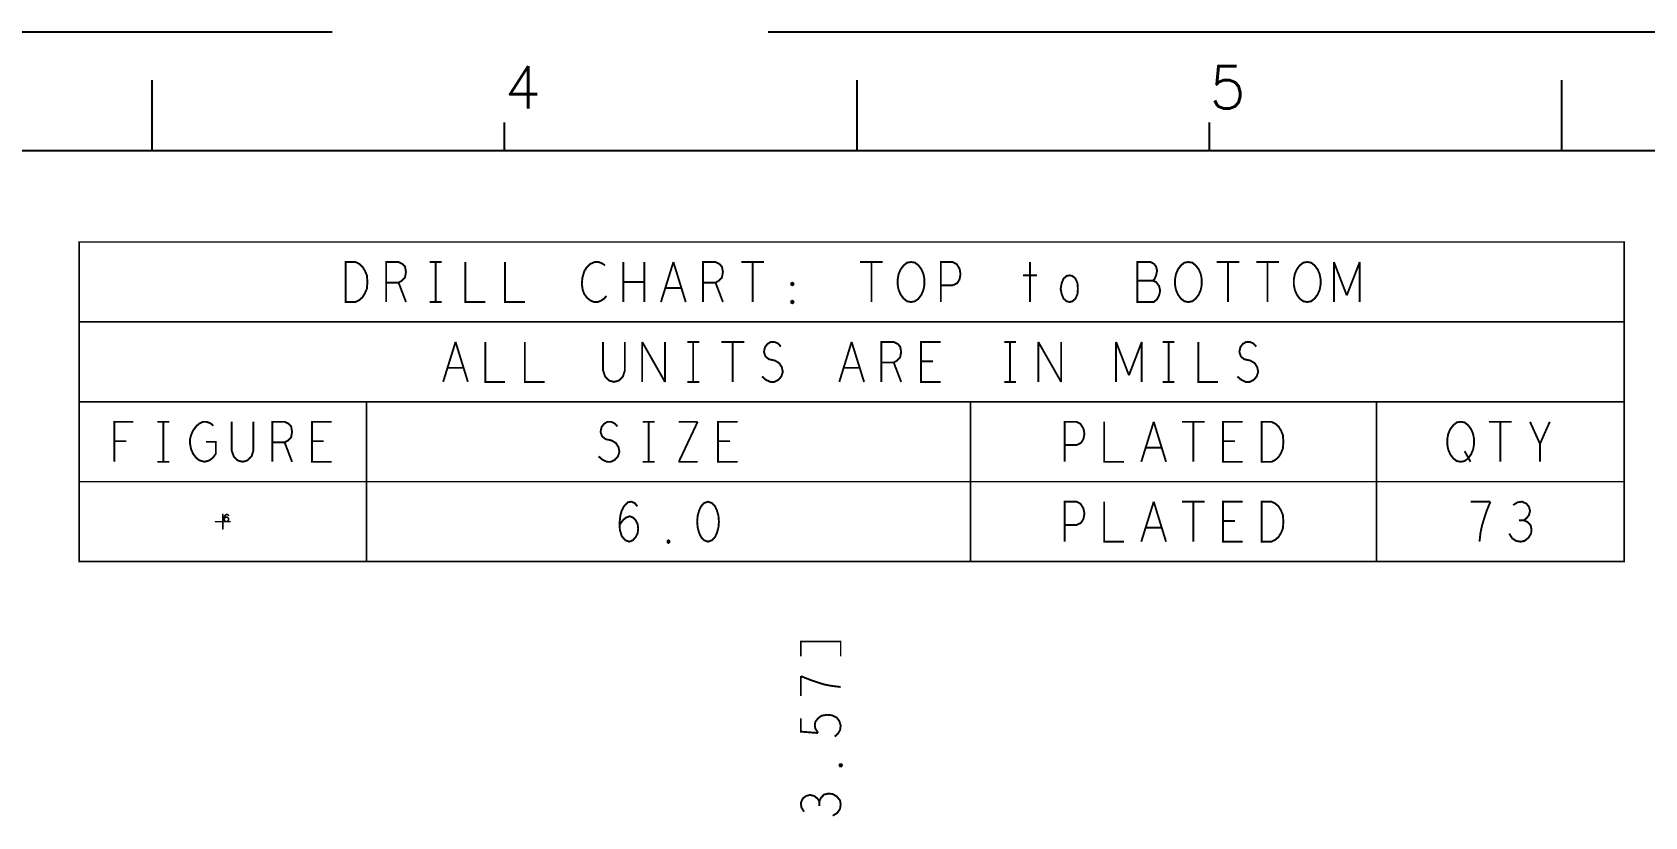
# Model space of a CAD drawing. Header units: millimetres. Extents: x 0 to 442, y 0 to 314.
# Drawn here: x 164.2 to 292.4, y 251.9 to 314.3 of the extents above; entities that cross this region are included whole.
import ezdxf

# ---------------------------------------------------------------- set-up
doc = ezdxf.new("R2010")
doc.units = ezdxf.units.MM
doc.header["$LTSCALE"] = 23.1
doc.linetypes.add('PHANTOM', pattern=[29.5, 9.5, -1.5, 3, -1.5, 3, -1.5, 9.5])
doc.layers.get('0').update_dxf_attribs({"linetype": 'CONTINUOUS'})
doc.layers.add('0PAPERF', color=2, linetype='PHANTOM', plot=False)
doc.styles.add('SIMPLEX', font='simplex.shx')

# ---------------------------------------------------------------- blocks, each defined once
blk = doc.blocks.new('PAD_R1')
at = {"const_width": 0.5}
blk.add_lwpolyline([(0.25, 0, 1), (-0.25, 0, 1)], format="xyb", close=True, dxfattribs=at)

msp = doc.modelspace()

# ---------------------------------------------------------------- linework, layer by layer
for p, q in [((173.76, 304.88), (173.76, 310.49)), ((229.8, 304.88), (229.8, 310.49)), ((285.84, 304.88), (285.84, 310.49)), ((201.78, 304.88), (201.78, 307.12)), ((257.82, 304.88), (257.82, 307.12)), ((438.26, 304.88), (5.65, 304.88))]:
    msp.add_line(p, q)
for points, const_width in [([(167.96, 272.22), (167.96, 297.62), (290.79, 297.62), (290.79, 272.22)], 0.127), ([(189.14, 292.85), (189.14, 296.03), (189.92, 296.03), (190.24, 295.87), (190.47, 295.66), (190.67, 295.34), (190.83, 294.97), (190.87, 294.44), (190.83, 293.91), (190.67, 293.54), (190.47, 293.22), (190.24, 293.01), (189.92, 292.85)], 0.152), ([(234.1, 292.85), (233.78, 292.91), (233.51, 293.12), (233.27, 293.44), (233.11, 293.81), (233.03, 294.23), (233.03, 294.65), (233.11, 295.08), (233.27, 295.45), (233.51, 295.76), (233.78, 295.98), (234.1, 296.03), (234.41, 295.98), (234.69, 295.76), (234.92, 295.45), (235.08, 295.08), (235.16, 294.65), (235.16, 294.23), (235.08, 293.81), (234.92, 293.44), (234.69, 293.12), (234.41, 292.91)], 0.152), ([(246.7, 292.85), (246.46, 292.91), (246.22, 293.12), (246.07, 293.49), (245.99, 293.91), (246.07, 294.34), (246.22, 294.71), (246.46, 294.92), (246.7, 294.97), (246.93, 294.92), (247.17, 294.71), (247.33, 294.34), (247.36, 293.91), (247.33, 293.49), (247.17, 293.12), (246.93, 292.91)], 0.152), ([(256.14, 292.85), (255.83, 292.91), (255.55, 293.12), (255.32, 293.44), (255.16, 293.81), (255.08, 294.23), (255.08, 294.65), (255.16, 295.08), (255.32, 295.45), (255.55, 295.76), (255.83, 295.98), (256.14, 296.03), (256.46, 295.98), (256.73, 295.76), (256.97, 295.45), (257.13, 295.08), (257.21, 294.65), (257.21, 294.23), (257.13, 293.81), (256.97, 293.44), (256.73, 293.12), (256.46, 292.91)], 0.152), ([(265.59, 292.85), (265.28, 292.91), (265, 293.12), (264.77, 293.44), (264.61, 293.81), (264.53, 294.23), (264.53, 294.65), (264.61, 295.08), (264.77, 295.45), (265, 295.76), (265.28, 295.98), (265.59, 296.03), (265.91, 295.98), (266.18, 295.76), (266.42, 295.45), (266.58, 295.08), (266.66, 294.65), (266.66, 294.23), (266.58, 293.81), (266.42, 293.44), (266.18, 293.12), (265.91, 292.91)], 0.152), ([(224.65, 294.18), (224.57, 294.23), (224.57, 294.34), (224.65, 294.39), (224.73, 294.34), (224.73, 294.23)], 0.152), ([(224.65, 292.75), (224.57, 292.8), (224.57, 292.91), (224.65, 292.96), (224.73, 292.91), (224.73, 292.8)], 0.152), ([(261.97, 280.15), (261.97, 283.33), (262.76, 283.33), (263.07, 283.17), (263.31, 282.96), (263.51, 282.64), (263.66, 282.27), (263.7, 281.74), (263.66, 281.21), (263.51, 280.84), (263.31, 280.52), (263.07, 280.31), (262.76, 280.15)], 0.152), ([(277.8, 280.15), (277.48, 280.21), (277.21, 280.42), (276.97, 280.74), (276.81, 281.11), (276.73, 281.53), (276.73, 281.95), (276.81, 282.38), (276.97, 282.75), (277.21, 283.06), (277.48, 283.28), (277.8, 283.33), (278.11, 283.28), (278.39, 283.06), (278.62, 282.75), (278.78, 282.38), (278.86, 281.95), (278.86, 281.53), (278.78, 281.11), (278.62, 280.74), (278.39, 280.42), (278.11, 280.21)], 0.152), ([(217.95, 276.98), (217.64, 276.87), (217.4, 276.61), (217.25, 276.29), (217.13, 275.87), (217.09, 275.39), (217.13, 274.92), (217.25, 274.49), (217.4, 274.17), (217.64, 273.91), (217.95, 273.8), (218.27, 273.91), (218.51, 274.17), (218.66, 274.49), (218.78, 274.92), (218.82, 275.39), (218.78, 275.87), (218.66, 276.29), (218.51, 276.61), (218.27, 276.87)], 0.152), ([(261.97, 273.8), (261.97, 276.98), (262.76, 276.98), (263.07, 276.82), (263.31, 276.61), (263.51, 276.29), (263.66, 275.92), (263.7, 275.39), (263.66, 274.86), (263.51, 274.49), (263.31, 274.17), (263.07, 273.96), (262.76, 273.8)], 0.152), ([(214.81, 273.7), (214.73, 273.75), (214.73, 273.86), (214.81, 273.91), (214.88, 273.86), (214.88, 273.75)], 0.152), ([(228.61, 256.03), (228.56, 255.95), (228.45, 255.95), (228.4, 256.03), (228.45, 256.11), (228.56, 256.11)], 0.152)]:
    msp.add_lwpolyline(points, close=True, dxfattribs=dict(const_width=const_width))
for points, const_width in [([(192.36, 292.85), (192.36, 296.03), (193.35, 296.03), (193.66, 295.87), (193.86, 295.66), (193.94, 295.24), (193.86, 294.81), (193.62, 294.55), (193.35, 294.39), (192.36, 294.39)], 0.152), ([(195.83, 296.03), (196.77, 296.03)], 0.152), ([(196.3, 296.03), (196.3, 292.85)], 0.152), ([(198.66, 296.03), (198.66, 292.85), (200.24, 292.85)], 0.152), ([(201.81, 296.03), (201.81, 292.85), (203.39, 292.85)], 0.152), ([(209.77, 295.76), (209.53, 295.92), (209.25, 296.03), (208.94, 296.03), (208.58, 295.87), (208.31, 295.61), (208.11, 295.29), (207.96, 294.76), (207.92, 294.28), (207.99, 293.81), (208.11, 293.49), (208.35, 293.17), (208.62, 292.96), (208.9, 292.85), (209.18, 292.85), (209.45, 292.96), (209.69, 293.12), (209.88, 293.33)], 0.152), ([(211.22, 292.85), (211.22, 296.03)], 0.152), ([(212.88, 296.03), (212.88, 292.85)], 0.152), ([(214.21, 292.85), (215.2, 296.03)], 0.152), ([(215.2, 296.03), (216.18, 292.85)], 0.152), ([(217.56, 292.85), (217.56, 296.03), (218.55, 296.03), (218.86, 295.87), (219.06, 295.66), (219.14, 295.24), (219.06, 294.81), (218.82, 294.55), (218.55, 294.39), (217.56, 294.39)], 0.152), ([(220.59, 296.03), (222.4, 296.03)], 0.152), ([(221.5, 296.03), (221.5, 292.85)], 0.152), ([(230.04, 296.03), (231.85, 296.03)], 0.152), ([(230.95, 296.03), (230.95, 292.85)], 0.152), ([(236.46, 292.85), (236.46, 296.03), (237.4, 296.03), (237.72, 295.87), (237.95, 295.5), (238.03, 295.08), (237.95, 294.65), (237.76, 294.34), (237.4, 294.18), (236.46, 294.18)], 0.152), ([(242.99, 294.97), (244.1, 294.97)], 0.152), ([(243.55, 296.03), (243.55, 292.85)], 0.152), ([(253.31, 294.55), (253.47, 294.71), (253.58, 294.97), (253.66, 295.34), (253.58, 295.66), (253.43, 295.87), (253.15, 296.03), (252.09, 296.03), (252.09, 292.85), (253.39, 292.85), (253.66, 293.07), (253.82, 293.38), (253.9, 293.75), (253.82, 294.12), (253.58, 294.44), (253.31, 294.55), (252.09, 294.55)], 0.152), ([(258.39, 296.03), (260.2, 296.03)], 0.152), ([(259.29, 296.03), (259.29, 292.85)], 0.152), ([(261.54, 296.03), (263.35, 296.03)], 0.152), ([(262.44, 296.03), (262.44, 292.85)], 0.152), ([(267.72, 292.85), (267.72, 296.03)], 0.152), ([(267.72, 296.03), (268.74, 293.38)], 0.152), ([(268.74, 293.38), (269.77, 296.03)], 0.152), ([(269.77, 296.03), (269.77, 292.85)], 0.152), ([(193.35, 294.39), (193.94, 292.85)], 0.152), ([(212.88, 294.44), (211.22, 294.44)], 0.152), ([(215.83, 293.97), (214.57, 293.97)], 0.152), ([(218.55, 294.39), (219.14, 292.85)], 0.152), ([(195.83, 292.85), (196.77, 292.85)], 0.152), ([(167.96, 291.27), (290.79, 291.27)], 0.127), ([(196.89, 286.5), (197.88, 289.68)], 0.152), ([(197.88, 289.68), (198.86, 286.5)], 0.152), ([(200.24, 289.68), (200.24, 286.5), (201.81, 286.5)], 0.152), ([(203.39, 289.68), (203.39, 286.5), (204.96, 286.5)], 0.152), ([(209.61, 289.68), (209.61, 287.4), (209.77, 286.93), (210.08, 286.61), (210.47, 286.5), (210.87, 286.61), (211.18, 286.93), (211.34, 287.4), (211.34, 289.68)], 0.152), ([(212.72, 286.5), (212.72, 289.68)], 0.152), ([(212.72, 289.68), (214.53, 286.5)], 0.152), ([(214.53, 286.5), (214.53, 289.68)], 0.152), ([(216.3, 289.68), (217.25, 289.68)], 0.152), ([(216.77, 289.68), (216.77, 286.5)], 0.152), ([(219.02, 289.68), (220.83, 289.68)], 0.152), ([(219.92, 289.68), (219.92, 286.5)], 0.152), ([(222.25, 286.93), (222.56, 286.66), (222.92, 286.5), (223.23, 286.5), (223.55, 286.66), (223.78, 286.93), (223.9, 287.3), (223.82, 287.67), (223.62, 287.99), (223.27, 288.2), (222.8, 288.3), (222.52, 288.52), (222.4, 288.89), (222.48, 289.26), (222.68, 289.52), (222.95, 289.68), (223.23, 289.68), (223.51, 289.57), (223.74, 289.31)], 0.152), ([(228.39, 286.5), (229.37, 289.68)], 0.152), ([(229.37, 289.68), (230.36, 286.5)], 0.152), ([(231.73, 286.5), (231.73, 289.68), (232.72, 289.68), (233.03, 289.52), (233.23, 289.31), (233.31, 288.89), (233.23, 288.46), (232.99, 288.2), (232.72, 288.04), (231.73, 288.04)], 0.152), ([(236.46, 286.5), (234.88, 286.5), (234.88, 289.68), (236.46, 289.68)], 0.152), ([(241.5, 289.68), (242.44, 289.68)], 0.152), ([(241.97, 289.68), (241.97, 286.5)], 0.152), ([(244.21, 286.5), (244.21, 289.68)], 0.152), ([(244.21, 289.68), (246.03, 286.5)], 0.152), ([(246.03, 286.5), (246.03, 289.68)], 0.152), ([(250.4, 286.5), (250.4, 289.68)], 0.152), ([(250.4, 289.68), (251.42, 287.03)], 0.152), ([(251.42, 287.03), (252.44, 289.68)], 0.152), ([(252.44, 289.68), (252.44, 286.5)], 0.152), ([(254.1, 289.68), (255.04, 289.68)], 0.152), ([(254.57, 289.68), (254.57, 286.5)], 0.152), ([(256.93, 289.68), (256.93, 286.5), (258.51, 286.5)], 0.152), ([(260.04, 286.93), (260.36, 286.66), (260.71, 286.5), (261.03, 286.5), (261.34, 286.66), (261.58, 286.93), (261.7, 287.3), (261.62, 287.67), (261.42, 287.99), (261.07, 288.2), (260.59, 288.3), (260.32, 288.52), (260.2, 288.89), (260.28, 289.26), (260.47, 289.52), (260.75, 289.68), (261.03, 289.68), (261.3, 289.57), (261.54, 289.31)], 0.152), ([(198.51, 287.62), (197.25, 287.62)], 0.152), ([(230, 287.62), (228.74, 287.62)], 0.152), ([(232.72, 288.04), (233.31, 286.5)], 0.152), ([(235.83, 288.14), (234.88, 288.14)], 0.152), ([(216.3, 286.5), (217.25, 286.5)], 0.152), ([(241.5, 286.5), (242.44, 286.5)], 0.152), ([(254.1, 286.5), (255.04, 286.5)], 0.152), ([(167.96, 284.92), (290.79, 284.92)], 0.127), ([(190.79, 284.92), (190.79, 272.22)], 0.127), ([(238.82, 284.92), (238.82, 272.22)], 0.127), ([(271.1, 284.92), (271.1, 272.22)], 0.127), ([(170.75, 280.15), (170.75, 283.33), (172.25, 283.33)], 0.152), ([(174.18, 283.33), (175.12, 283.33)], 0.152), ([(174.65, 283.33), (174.65, 280.15)], 0.152), ([(178.03, 281.74), (178.82, 281.74), (178.82, 280.79), (178.58, 280.47), (178.31, 280.26), (177.92, 280.15), (177.52, 280.26), (177.25, 280.47), (177.01, 280.79), (176.85, 281.16), (176.77, 281.58), (176.77, 281.95), (176.85, 282.27), (177.01, 282.64), (177.25, 282.96), (177.48, 283.17), (177.8, 283.33), (178.07, 283.33), (178.39, 283.22), (178.62, 283.01)], 0.152), ([(180.08, 283.33), (180.08, 281.05), (180.24, 280.58), (180.55, 280.26), (180.95, 280.15), (181.34, 280.26), (181.66, 280.58), (181.81, 281.05), (181.81, 283.33)], 0.152), ([(183.31, 280.15), (183.31, 283.33), (184.29, 283.33), (184.61, 283.17), (184.81, 282.96), (184.88, 282.54), (184.81, 282.11), (184.57, 281.85), (184.29, 281.69), (183.31, 281.69)], 0.152), ([(188.03, 280.15), (186.46, 280.15), (186.46, 283.33), (188.03, 283.33)], 0.152), ([(209.25, 280.58), (209.57, 280.31), (209.92, 280.15), (210.24, 280.15), (210.55, 280.31), (210.79, 280.58), (210.91, 280.95), (210.83, 281.32), (210.63, 281.64), (210.28, 281.85), (209.81, 281.95), (209.53, 282.17), (209.41, 282.54), (209.49, 282.91), (209.69, 283.17), (209.96, 283.33), (210.24, 283.33), (210.51, 283.22), (210.75, 282.96)], 0.152), ([(212.76, 283.33), (213.7, 283.33)], 0.152), ([(213.23, 283.33), (213.23, 280.15)], 0.152), ([(215.63, 283.33), (217.13, 283.33)], 0.152), ([(217.13, 283.33), (215.63, 280.15)], 0.152), ([(220.32, 280.15), (218.74, 280.15), (218.74, 283.33), (220.32, 283.33)], 0.152), ([(246.3, 280.15), (246.3, 283.33), (247.25, 283.33), (247.56, 283.17), (247.8, 282.8), (247.88, 282.38), (247.8, 281.95), (247.6, 281.64), (247.25, 281.48), (246.3, 281.48)], 0.152), ([(249.45, 283.33), (249.45, 280.15), (251.03, 280.15)], 0.152), ([(252.4, 280.15), (253.39, 283.33)], 0.152), ([(253.39, 283.33), (254.37, 280.15)], 0.152), ([(255.63, 283.33), (257.44, 283.33)], 0.152), ([(256.54, 283.33), (256.54, 280.15)], 0.152), ([(260.47, 280.15), (258.9, 280.15), (258.9, 283.33), (260.47, 283.33)], 0.152), ([(280.04, 283.33), (281.85, 283.33)], 0.152), ([(280.95, 283.33), (280.95, 280.15)], 0.152), ([(284.1, 280.15), (284.1, 281.58), (283.31, 283.33)], 0.152), ([(284.88, 283.33), (284.1, 281.58)], 0.152), ([(171.7, 281.79), (170.75, 281.79)], 0.152), ([(184.29, 281.69), (184.88, 280.15)], 0.152), ([(187.4, 281.79), (186.46, 281.79)], 0.152), ([(219.69, 281.79), (218.74, 281.79)], 0.152), ([(254.02, 281.27), (252.76, 281.27)], 0.152), ([(259.84, 281.79), (258.9, 281.79)], 0.152), ([(278.11, 281), (278.58, 280.15)], 0.152), ([(174.18, 280.15), (175.12, 280.15)], 0.152), ([(212.76, 280.15), (213.7, 280.15)], 0.152), ([(215.63, 280.15), (217.13, 280.15)], 0.152), ([(167.96, 278.57), (290.79, 278.57)], 0.127), ([(210.91, 275.13), (211.18, 275.5), (211.42, 275.71), (211.73, 275.82), (212.01, 275.71), (212.21, 275.5), (212.36, 275.18), (212.4, 274.81), (212.36, 274.49), (212.21, 274.17), (211.97, 273.91), (211.7, 273.8), (211.38, 273.91), (211.1, 274.23), (210.95, 274.7), (210.91, 275.23), (210.99, 275.92), (211.1, 276.29), (211.3, 276.66), (211.58, 276.93), (211.85, 276.98), (212.13, 276.87), (212.33, 276.61)], 0.152), ([(246.3, 273.8), (246.3, 276.98), (247.25, 276.98), (247.56, 276.82), (247.8, 276.45), (247.88, 276.03), (247.8, 275.6), (247.6, 275.29), (247.25, 275.13), (246.3, 275.13)], 0.152), ([(249.45, 276.98), (249.45, 273.8), (251.03, 273.8)], 0.152), ([(252.4, 273.8), (253.39, 276.98)], 0.152), ([(253.39, 276.98), (254.37, 273.8)], 0.152), ([(255.63, 276.98), (257.44, 276.98)], 0.152), ([(256.54, 276.98), (256.54, 273.8)], 0.152), ([(260.47, 273.8), (258.9, 273.8), (258.9, 276.98), (260.47, 276.98)], 0.152), ([(280.16, 276.98), (278.58, 276.98)], 0.152), ([(279.29, 273.8), (279.37, 274.49), (279.49, 275.07), (279.65, 275.6), (279.84, 276.19), (280.16, 276.98)], 0.152), ([(282.8, 275.5), (283.03, 275.66), (283.23, 275.92), (283.31, 276.24), (283.23, 276.56), (283.03, 276.82), (282.68, 276.98), (282.32, 276.93), (281.97, 276.71)], 0.152), ([(179.37, 275.96), (179.37, 274.82)], 0.127), ([(179.42, 275.59), (179.55, 275.61)], 0.0955), ([(179.42, 275.7), (179.55, 275.68)], 0.0754), ([(179.43, 275.75), (179.55, 275.73)], 0.0754), ([(179.45, 275.83), (179.57, 275.78)], 0.0727), ([(179.47, 275.71), (179.56, 275.62)], 0.0945), ([(179.5, 275.91), (179.6, 275.84)], 0.0818), ([(179.54, 275.77), (179.61, 275.66)], 0.0687), ([(179.57, 275.98), (179.64, 275.88)], 0.0821), ([(179.62, 275.81), (179.65, 275.68)], 0.0785), ([(179.66, 276.02), (179.68, 275.9)], 0.0672), ([(179.73, 275.81), (179.69, 275.68)], 0.0695), ([(179.76, 276.01), (179.72, 275.89)], 0.0695), ([(179.81, 275.77), (179.73, 275.67)], 0.0609), ([(179.84, 275.97), (179.75, 275.88)], 0.0675), ([(179.86, 275.7), (179.76, 275.63)], 0.0687), ([(179.94, 275.39), (178.8, 275.39)], 0.127), ([(179.45, 275.49), (179.56, 275.54)], 0.0939), ([(179.52, 275.39), (179.6, 275.49)], 0.0879), ([(179.61, 275.34), (179.65, 275.46)], 0.0785), ([(179.72, 275.34), (179.68, 275.46)], 0.0692), ([(179.8, 275.39), (179.72, 275.48)], 0.0743), ([(179.86, 275.45), (179.76, 275.52)], 0.0687), ([(179.9, 275.62), (179.77, 275.6)], 0.0675), ([(179.9, 275.53), (179.77, 275.55)], 0.058), ([(254.02, 274.92), (252.76, 274.92)], 0.152), ([(259.84, 275.44), (258.9, 275.44)], 0.152), ([(281.66, 274.44), (281.89, 274.07), (282.21, 273.86), (282.56, 273.8), (282.88, 273.86), (283.19, 274.12), (283.39, 274.44), (283.43, 274.76), (283.35, 275.13), (283.07, 275.39), (282.8, 275.5), (282.44, 275.5)], 0.152), ([(228.5, 264.69), (228.5, 265.87), (225.33, 265.87), (225.33, 264.69)], 0.127), ([(228.5, 262.25), (227.82, 262.33), (227.23, 262.44), (226.71, 262.6), (226.12, 262.8), (225.33, 263.11)], 0.152), ([(225.33, 263.11), (225.33, 261.54)], 0.152), ([(226.71, 258.59), (225.33, 258.7), (225.33, 259.77)], 0.152), ([(228.03, 258.31), (228.29, 258.55), (228.45, 258.82), (228.5, 259.18), (228.4, 259.53), (228.19, 259.81), (227.82, 260), (227.39, 260.04), (226.97, 259.96), (226.71, 259.77), (226.49, 259.49), (226.44, 259.22), (226.49, 258.94), (226.71, 258.59)], 0.152), ([(227.87, 252.01), (228.24, 252.25), (228.45, 252.56), (228.5, 252.92), (228.45, 253.23), (228.19, 253.55), (227.87, 253.74), (227.55, 253.78), (227.18, 253.7), (226.92, 253.43), (226.81, 253.15), (226.81, 252.8)], 0.152), ([(226.81, 253.15), (226.65, 253.39), (226.39, 253.59), (226.07, 253.67), (225.75, 253.59), (225.49, 253.39), (225.33, 253.04), (225.38, 252.68), (225.59, 252.33)], 0.152)]:
    msp.add_lwpolyline(points, dxfattribs=dict(const_width=const_width))
at = {"layer": '0PAPERF'}
msp.add_line((442.18, 314.29), (0, 314.29), dxfattribs=at)

# ---------------------------------------------------------------- block references
at = {"xscale": 0.127, "yscale": 0.127}
for p in [(179.37, 275.96), (179.48, 275.65), (179.48, 275.63), (179.5, 275.77), (179.52, 275.84), (179.54, 275.7), (179.57, 275.91), (179.6, 275.73), (179.64, 275.95), (179.68, 275.75), (179.71, 275.96), (179.74, 275.73), (179.77, 275.94), (179.79, 275.7), (179.82, 275.9), (179.83, 275.64), (178.8, 275.39), (179.37, 274.82), (179.49, 275.55), (179.52, 275.47), (179.59, 275.41), (179.67, 275.39), (179.73, 275.41), (179.79, 275.46), (179.83, 275.52), (179.84, 275.57), (179.94, 275.39)]:
    msp.add_blockref('PAD_R1', p, dxfattribs=at)

# ---------------------------------------------------------------- texts
at = {"style": 'SIMPLEX'}
for s, p in [('4', (201.78, 308.24)), ('5', (257.82, 308.24))]:
    msp.add_text(s, height=3.36, dxfattribs=at).set_placement(p)

doc.saveas('drawing.dxf')
